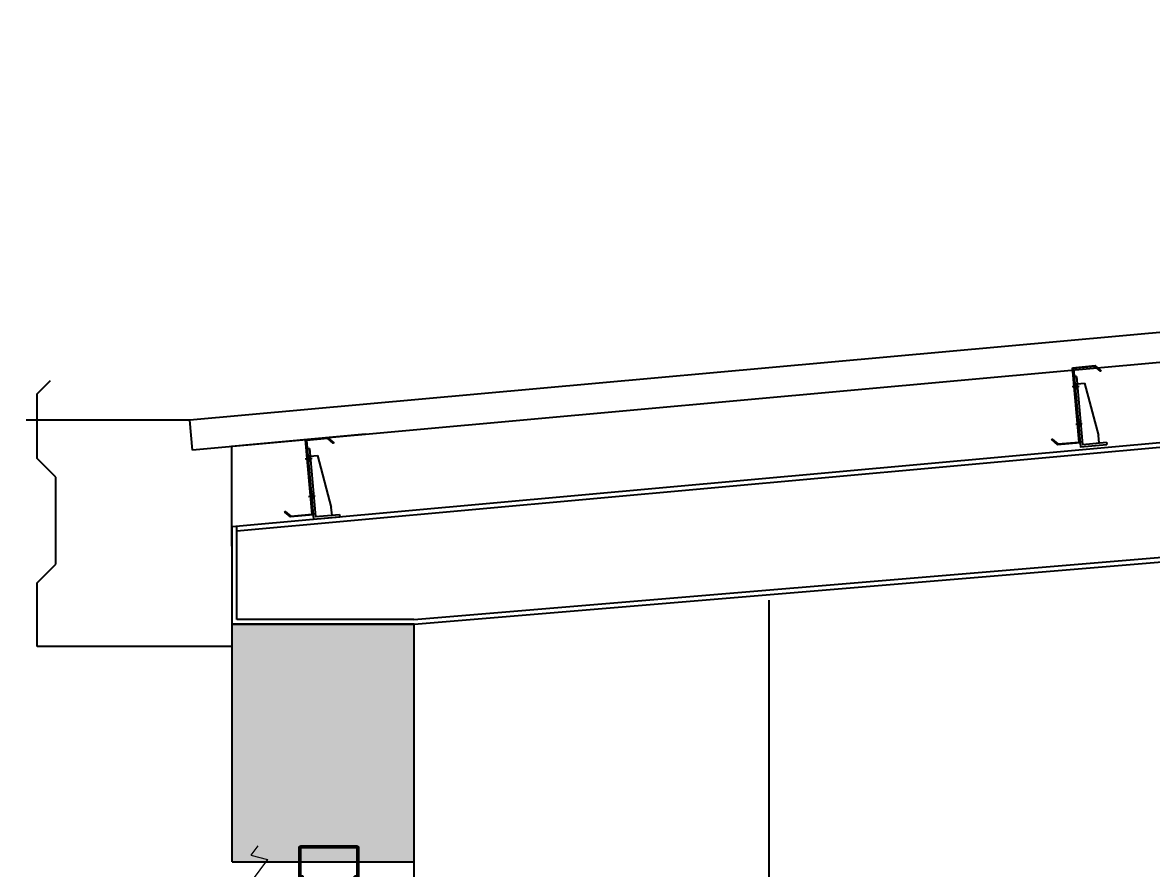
# Model space of a CAD drawing. Header units: metres. Extents: x 1422408 to 2565053, y 3723 to 80428.
# Drawn here: x 2267738.091 to 2267739.517, y 4145.977 to 4147.046 of the extents above; entities that cross this region are included whole.
import ezdxf

# ---------------------------------------------------------------- set-up
doc = ezdxf.new("R2010")
doc.units = ezdxf.units.M
doc.header["$LTSCALE"] = 3.5
doc.header["$MEASUREMENT"] = 0
doc.layers.get('0').update_dxf_attribs({"linetype": 'CONTINUOUS'})
doc.layers.get('DEFPOINTS').update_dxf_attribs({"linetype": 'CONTINUOUS'})
doc.layers.add('_0', color=7, linetype='CONTINUOUS')
doc.layers.add('BLK_2_HT_OF_BLDG', color=5, linetype='CONTINUOUS')
doc.layers.add('AR-Louvers', color=193, linetype='CONTINUOUS', lineweight=9)
doc.styles.add('ANAND', font='times.ttf')
doc.dimstyles.new('STANDARD$0', dxfattribs={"dimtxt": 0.25, "dimasz": 0.1, "dimexe": 2, "dimexo": 2, "dimgap": 0, "dimtad": 0, "dimzin": 0, "dimdsep": 46, "dimtxsty": 'ANAND', "dimcen": 0.0625, "dimdle": 2.5, "dimse1": 1, "dimse2": 1, "dimclrd": 2, "dimclre": 9, "dimadec": 0, "dimazin": 0, "dimtfac": 1, "dimtix": 1, "dimtofl": 0, "dimtmove": 2, "dimatfit": 3, "dimldrblk": 'OBLIQUE', "dimfxl": 0, "dimtolj": 1, "dimtzin": 0, "dimarcsym": 0})

# ---------------------------------------------------------------- blocks, each defined once
blk = doc.blocks.new('75x40x3')
at = {"color": 1, "ltscale": 0.005}
for p, q in [((1059785.5, 12889), (1059785.5, 12887)), ((1059850.5, 12889), (1059850.5, 12887))]:
    blk.add_line(p, q, dxfattribs=at)
at = {"layer": '_0', "color": 1, "ltscale": 0.005}
blk.add_lwpolyline([(1059785.5, 12889), (1059782.5, 12889, 0.414214), (1059780.5, 12887), (1059780.5, 12851, 0.414214), (1059782.5, 12849), (1059853.5, 12849, 0.414214), (1059855.5, 12851), (1059855.5, 12887, 0.414214), (1059853.5, 12889), (1059850.5, 12889)], format="xyb", dxfattribs=at)
blk.add_lwpolyline([(1059785.5, 12887), (1059782.5, 12887), (1059782.5, 12851), (1059853.5, 12851), (1059853.5, 12887), (1059850.5, 12887)], dxfattribs=at)
blk = doc.blocks.new('louvers')
at = {"layer": 'AR-Louvers'}
blk.add_lwpolyline([(5530360.6, -241706.4), (5530351.9, -241717.9), (5530372.9, -241723.7), (5530312.2, -241805.4), (5530312.2, -241875.8), (5530328.3, -241875.8)], dxfattribs=at)
at = {"layer": '_0', "color": 1, "xscale": -1, "rotation": 180}
blk.add_blockref('75x40x3', (4470632.3, -228857.4), dxfattribs=at)
blk = doc.blocks.new('*D551')
at = {"layer": 'BLK_2_HT_OF_BLDG', "lineweight": -2}
for p, q in [((2267737.0349, 4146.1854), (2267737.0349, 4144.6242)), ((2267737.0349, 4141.2854), (2267737.0349, 4142.8466))]:
    blk.add_line(p, q, dxfattribs=at)
at = {"layer": 'BLK_2_HT_OF_BLDG'}
for points in [[(2267737.0182, 4146.1854), (2267737.0515, 4146.1854), (2267737.0349, 4146.2854)], [(2267737.0182, 4141.2854), (2267737.0515, 4141.2854), (2267737.0349, 4141.1854)]]:
    blk.add_solid(points, dxfattribs=at)
at = {"layer": 'DEFPOINTS', "color": 0}
for p in [(2267738.1998, 4146.2854), (2267737.0349, 4141.1854), (2267738.1998, 4141.1854)]:
    blk.add_point(p, dxfattribs=at)
at = {"layer": 'BLK_2_HT_OF_BLDG', "color": 0, "lineweight": -2, "insert": (2267737.0349, 4143.7354), "char_height": 0.2, "attachment_point": 5, "rotation": 90, "style": 'ANAND'}
blk.add_mtext('\\A1;{\\H3.5714x;5.10}', dxfattribs=at)
blk = doc.blocks.new('_Oblique')
at = {"color": 0, "linetype": 'ByBlock', "lineweight": -2}
blk.add_line((-0.5, -0.5), (0.5, 0.5), dxfattribs=at)

msp = doc.modelspace()

# ---------------------------------------------------------------- hatches: boundary and pattern name
h = msp.add_hatch(color=256)
h.dxf.hatch_style = 1
h.paths.add_polyline_path([(2267739.42306, 4146.59048), (2267739.41912, 4146.59013), (2267739.4195, 4146.58586), (2267739.42344, 4146.58621)])
h = msp.add_hatch(color=256)
h.dxf.hatch_style = 1
h.paths.add_polyline_path([(2267739.42344, 4146.58621), (2267739.4195, 4146.58586), (2267739.41989, 4146.58159), (2267739.42382, 4146.58194)])
h = msp.add_hatch(color=256)
h.dxf.hatch_style = 1
h.paths.add_polyline_path([(2267739.42732, 4146.54305), (2267739.42338, 4146.5427), (2267739.42376, 4146.53843), (2267739.4277, 4146.53878)])
h = msp.add_hatch(color=256)
h.dxf.hatch_style = 1
h.paths.add_polyline_path([(2267739.4277, 4146.53878), (2267739.42376, 4146.53843), (2267739.42415, 4146.53416), (2267739.42808, 4146.53452)])
h = msp.add_hatch(color=256)
h.dxf.hatch_style = 1
h.paths.add_polyline_path([(2267738.45421, 4146.49925), (2267738.45027, 4146.4989), (2267738.45065, 4146.49463), (2267738.45459, 4146.49498)])
h = msp.add_hatch(color=256)
h.dxf.hatch_style = 1
h.paths.add_polyline_path([(2267738.45459, 4146.49498), (2267738.45065, 4146.49463), (2267738.45104, 4146.49036), (2267738.45497, 4146.49071)])
h = msp.add_hatch(color=256)
h.dxf.hatch_style = 1
h.paths.add_polyline_path([(2267738.45847, 4146.45182), (2267738.45453, 4146.45147), (2267738.45491, 4146.4472), (2267738.45885, 4146.44755)])
h = msp.add_hatch(color=256)
h.dxf.hatch_style = 1
h.paths.add_polyline_path([(2267738.45885, 4146.44755), (2267738.45491, 4146.4472), (2267738.4553, 4146.44293), (2267738.45923, 4146.44329)])
h = msp.add_hatch(color=256)
h.dxf.hatch_style = 1
h.paths.add_polyline_path([(2267738.35587, 4146.28542), (2267738.58587, 4146.28542), (2267738.58587, 4145.98542), (2267738.35587, 4145.98542)])

# ---------------------------------------------------------------- linework, layer by layer
for p, q in [((2267743.85587, 4147.04554), (2267738.30245, 4146.54329)), ((2267743.85587, 4147.00739), (2267738.30587, 4146.50544)), ((2267739.42233, 4146.59854), (2267739.41949, 4146.59829)), ((2267739.42233, 4146.59854), (2267739.42318, 4146.58906)), ((2267738.10947, 4146.57642), (2267738.12656, 4146.59351)), ((2267739.41713, 4146.58565), (2267739.42581, 4146.58643)), ((2267739.41912, 4146.59013), (2267739.42021, 4146.59023)), ((2267739.42318, 4146.58906), (2267739.43267, 4146.58991)), ((2267739.43267, 4146.58991), (2267739.45006, 4146.52406)), ((2267738.10947, 4146.49474), (2267738.10947, 4146.57642)), ((2267739.41989, 4146.58159), (2267739.42098, 4146.58169)), ((2267738.30587, 4146.50544), (2267738.30245, 4146.54329)), ((2267739.42338, 4146.5427), (2267739.42447, 4146.5428)), ((2267739.42139, 4146.53822), (2267739.4296, 4146.53895)), ((2267739.42415, 4146.53416), (2267739.42524, 4146.53426)), ((2267738.52434, 4146.52562), (2267738.35523, 4146.50991)), ((2267739.45091, 4146.51457), (2267739.45006, 4146.52406)), ((2267739.4604, 4146.51543), (2267739.46065, 4146.51258)), ((2267738.35523, 4146.50991), (2267738.35547, 4146.2573)), ((2267738.45027, 4146.4989), (2267738.45136, 4146.499)), ((2267738.45348, 4146.50731), (2267738.45064, 4146.50706)), ((2267738.45348, 4146.50731), (2267738.45433, 4146.49783)), ((2267738.45433, 4146.49783), (2267738.46382, 4146.49868)), ((2267738.46382, 4146.49868), (2267738.48121, 4146.43283)), ((2267738.13304, 4146.47117), (2267738.10947, 4146.49474)), ((2267738.44828, 4146.49442), (2267738.45696, 4146.4952)), ((2267738.45104, 4146.49036), (2267738.45213, 4146.49046)), ((2267738.13304, 4146.36138), (2267738.13304, 4146.47117)), ((2267738.45254, 4146.44699), (2267738.46075, 4146.44773)), ((2267738.45453, 4146.45147), (2267738.45562, 4146.45157)), ((2267738.4553, 4146.44293), (2267738.45639, 4146.44303)), ((2267738.48206, 4146.42334), (2267738.48121, 4146.43283)), ((2267738.49155, 4146.4242), (2267738.4918, 4146.42135)), ((2267738.10947, 4146.33779), (2267738.13304, 4146.36138)), ((2267738.10947, 4146.25729), (2267738.10947, 4146.33779)), ((2267739.03415, 4141.78542, 0.26535), (2267739.03415, 4146.31578, 0.26535)), ((2267738.35587, 4145.98542), (2267738.35587, 4146.28542)), ((2267738.35587, 4146.28542), (2267738.58587, 4146.28542)), ((2267738.35587, 4146.28542), (2267738.58587, 4146.28542)), ((2267738.58587, 4144.46542), (2267738.58587, 4146.28542)), ((2267738.35547, 4146.2573), (2267738.10947, 4146.25729)), ((2267738.35587, 4145.98542), (2267738.58587, 4145.98542))]:
    msp.add_line(p, q)
at = {"linetype": 'Continuous'}
for p, q in [((2267738.35587, 4146.40906), (2267743.85587, 4146.90645)), ((2267738.36187, 4146.40358), (2267743.85587, 4146.90043)), ((2267738.58537, 4146.29139), (2267743.85587, 4146.7306)), ((2267738.58587, 4146.28542), (2267743.85587, 4146.72458)), ((2267738.35587, 4146.28542), (2267738.35587, 4146.40921)), ((2267738.36187, 4146.29142), (2267738.36187, 4146.40977)), ((2267738.58587, 4146.28542), (2267738.35587, 4146.28542)), ((2267738.58537, 4146.29139), (2267738.36187, 4146.29139))]:
    msp.add_line(p, q, dxfattribs=at)
for points in [[(2267739.41737, 4146.60957), (2267739.44583, 4146.61213), (2267739.45314, 4146.60603), (2267739.45253, 4146.60529), (2267739.44552, 4146.61115), (2267739.41855, 4146.60872), (2267739.42699, 4146.51481), (2267739.39853, 4146.51226), (2267739.39122, 4146.51836), (2267739.39183, 4146.51909), (2267739.39884, 4146.51324), (2267739.42581, 4146.51566)], [(2267738.44852, 4146.51834), (2267738.47698, 4146.5209), (2267738.48429, 4146.5148), (2267738.48368, 4146.51406), (2267738.47667, 4146.51992), (2267738.4497, 4146.51749), (2267738.45814, 4146.42358), (2267738.42968, 4146.42103), (2267738.42237, 4146.42713), (2267738.42298, 4146.42786), (2267738.42999, 4146.42201), (2267738.45696, 4146.42444)]]:
    msp.add_lwpolyline(points, close=True)
for points in [[(2267739.42233, 4146.59854), (2267739.43004, 4146.5127), (2267739.4604, 4146.51543)], [(2267739.41949, 4146.59829), (2267739.42745, 4146.5096), (2267739.46065, 4146.51258)], [(2267738.45064, 4146.50706), (2267738.4586, 4146.41837), (2267738.4918, 4146.42135)], [(2267738.45348, 4146.50731), (2267738.46119, 4146.42147), (2267738.49155, 4146.4242)]]:
    msp.add_lwpolyline(points)
at = {"ltscale": 0.05}
msp.add_lwpolyline([(2267738.30245, 4146.54329), (2267738.09563, 4146.54329)], dxfattribs=at)

# ---------------------------------------------------------------- block references
at = {"xscale": 0.001, "yscale": 0.001, "zscale": 0.001}
msp.add_blockref('louvers', (2262208.02773, 4387.71178), dxfattribs=at)

# ---------------------------------------------------------------- dimensions: what is measured, and where the dimension line sits
at = {"layer": 'BLK_2_HT_OF_BLDG', "lineweight": -2}
dim = msp.add_linear_dim(base=(2267737.03486, 4141.18542), p1=(2267738.19981, 4146.28542), p2=(2267738.19981, 4141.18542), angle=90, text='{\\H3.5714x;5.10}', dimstyle='STANDARD$0', override={"dimtxt": 0.2, "dimgap": 0.01, "dimclrd": 256}, dxfattribs=at)
dim.commit()
dim.dimension.update_dxf_attribs({"geometry": '*D551', "text_midpoint": (2267737.03486, 4143.73542)})

doc.saveas('drawing.dxf')
